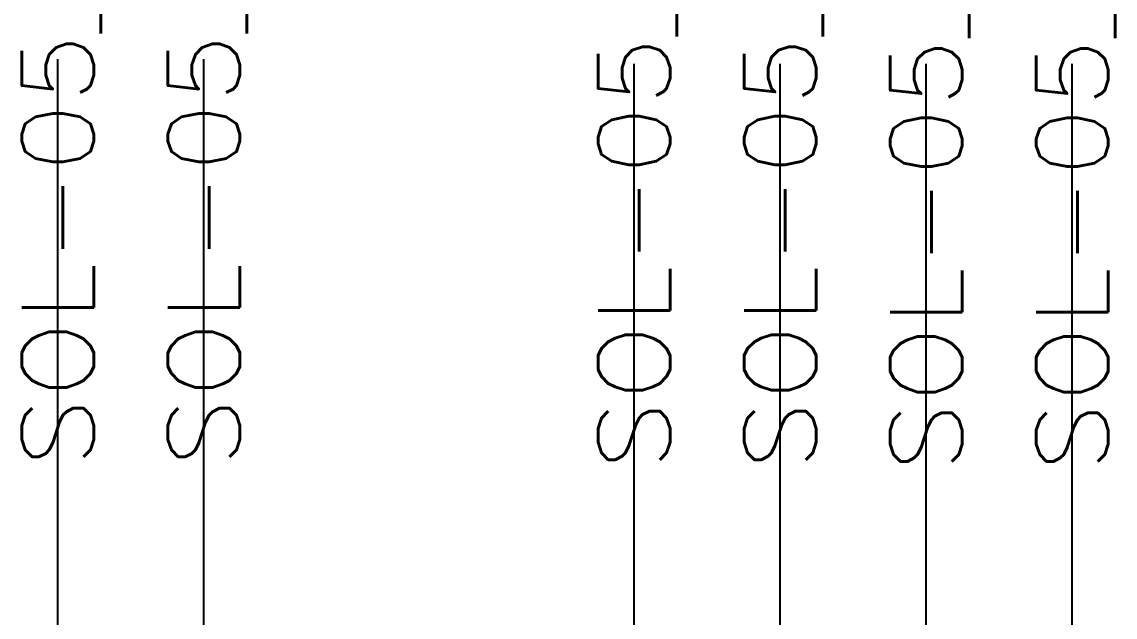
# Model space of a CAD drawing. Header units: inches. Extents: x -25 to 1235, y -506 to 1148.
# Drawn here: x 874.08 to 912.04, y 728.02 to 748.7 of the extents above; entities that cross this region are included whole.
import ezdxf
from ezdxf.enums import TextEntityAlignment as Align

# ---------------------------------------------------------------- set-up
doc = ezdxf.new("R2010")
doc.units = ezdxf.units.IN
doc.header["$MEASUREMENT"] = 0
for name, color, linetype in [('MISC', 2, 'Continuous'), ('RED_10AWG', 1, 'Continuous'), ('WIREFIXED', 70, 'Continuous')]:
    doc.layers.add(name, color=color, linetype=linetype)
doc.styles.add('WD', font='romans.shx')

# ---------------------------------------------------------------- blocks, each defined once
blk = doc.blocks.new('WD_WNV1')
at = {"style": 'WD', "width": 0.9}
blk.add_attdef('WIRENO', text='', height=0.125, rotation=90, dxfattribs=at).set_placement((0, 0), align=Align.MIDDLE_CENTER)
at = {"style": 'WD', "flags": 1}
for tag, p in [('W01USER', (0.0956, 0.0772)), ('W02USER', (0.0956, 0.0694)), ('W03USER', (0.0956, 0.0616)), ('W04USER', (0.0956, 0.0538)), ('W05USER', (0.0956, 0.046)), ('W06USER', (0.0956, 0.0382)), ('W07USER', (0.0956, 0.0304)), ('W08USER', (0.0956, 0.0226)), ('W09USER', (0.0956, 0.0147)), ('W10USER', (0.0956, 0.0069))]:
    blk.add_attdef(tag, text='', height=0.005, dxfattribs=at).set_placement(p, align=Align.CENTER)
at = {"color": 7, "style": 'WD'}
for tag, p in [('X2_TINY_DOT_DONT_REMOVE', (0, 0.0625)), ('X8_TINY_DOT_DONT_REMOVE', (0, -0.0625))]:
    blk.add_attdef(tag, p, '', height=0.0001, dxfattribs=at)
at = {"style": 'WD', "flags": 1}
for tag, p in [('X2TERM01', (0, 0.0625)), ('X8TERM01', (0, -0.0625))]:
    blk.add_attdef(tag, p, '', height=0.01, dxfattribs=at)

msp = doc.modelspace()

# ---------------------------------------------------------------- linework, layer by layer
at = {"layer": 'RED_10AWG'}
for p, q in [((875.33, 585.436), (875.33, 747.397)), ((880.403, 585.436), (880.403, 747.397)), ((895.337, 585.436), (895.337, 747.239)), ((900.41, 585.436), (900.41, 747.239)), ((905.483, 585.436), (905.483, 747.239)), ((910.556, 585.436), (910.556, 747.239))]:
    msp.add_line(p, q, dxfattribs=at)

# ---------------------------------------------------------------- block references
at = {"layer": 'WIREFIXED'}
ref = msp.add_blockref('WD_WNV1', (875.33, 748.833), dxfattribs=dict(at, xscale=20, yscale=25, zscale=2))
ref.add_attrib('X8_TINY_DOT_DONT_REMOVE', '.', (875.33, 730.887), dxfattribs={"layer": 'MISC', "color": 7, "height": 0.0025, "style": 'WD', "width": 0.8})
ref.add_attrib('WIRENOF', 'SOL-05_6.1.3_N', dxfattribs={"height": 2.5, "rotation": 90, "style": 'WD', "width": 1.125}).set_placement((875.33, 748.833), align=Align.MIDDLE_CENTER)
ref = msp.add_blockref('WD_WNV1', (880.403, 748.833), dxfattribs=dict(at, xscale=20, yscale=25, zscale=2))
ref.add_attrib('X8_TINY_DOT_DONT_REMOVE', '.', (880.403, 730.887), dxfattribs={"layer": 'MISC', "color": 7, "height": 0.0025, "style": 'WD', "width": 0.8})
ref.add_attrib('WIRENOF', 'SOL-05_6.1.4_N', dxfattribs={"height": 2.5, "rotation": 90, "style": 'WD', "width": 1.125}).set_placement((880.403, 748.833), align=Align.MIDDLE_CENTER)
ref = msp.add_blockref('WD_WNV1', (895.337, 748.674), dxfattribs=dict(at, xscale=20, yscale=25, zscale=2))
ref.add_attrib('X8_TINY_DOT_DONT_REMOVE', '.', (895.337, 730.728), dxfattribs={"layer": 'MISC', "color": 7, "height": 0.0025, "style": 'WD', "width": 0.8})
ref.add_attrib('WIRENOF', 'SOL-05_6.1.5_P', dxfattribs={"height": 2.5, "rotation": 90, "style": 'WD', "width": 1.125}).set_placement((895.337, 748.674), align=Align.MIDDLE_CENTER)
ref = msp.add_blockref('WD_WNV1', (900.41, 748.674), dxfattribs=dict(at, xscale=20, yscale=25, zscale=2))
ref.add_attrib('X8_TINY_DOT_DONT_REMOVE', '.', (900.41, 730.728), dxfattribs={"layer": 'MISC', "color": 7, "height": 0.0025, "style": 'WD', "width": 0.8})
ref.add_attrib('WIRENOF', 'SOL-05_6.1.6_P', dxfattribs={"height": 2.5, "rotation": 90, "style": 'WD', "width": 1.125}).set_placement((900.41, 748.674), align=Align.MIDDLE_CENTER)
ref = msp.add_blockref('WD_WNV1', (905.483, 748.674), dxfattribs=dict(at, xscale=20, yscale=25, zscale=2))
ref.add_attrib('X8_TINY_DOT_DONT_REMOVE', '.', (905.483, 730.728), dxfattribs={"layer": 'MISC', "color": 7, "height": 0.0025, "style": 'WD', "width": 0.8})
ref.add_attrib('WIRENOF', 'SOL-05_6.1.5_N', dxfattribs={"height": 2.5, "rotation": 90, "style": 'WD', "width": 1.125}).set_placement((905.483, 748.674), align=Align.MIDDLE_CENTER)
ref = msp.add_blockref('WD_WNV1', (910.556, 748.674), dxfattribs=dict(at, xscale=20, yscale=25, zscale=2))
ref.add_attrib('X8_TINY_DOT_DONT_REMOVE', '.', (910.556, 730.728), dxfattribs={"layer": 'MISC', "color": 7, "height": 0.0025, "style": 'WD', "width": 0.8})
ref.add_attrib('WIRENOF', 'SOL-05_6.1.6_N', dxfattribs={"height": 2.5, "rotation": 90, "style": 'WD', "width": 1.125}).set_placement((910.556, 748.674), align=Align.MIDDLE_CENTER)

doc.saveas('drawing.dxf')
